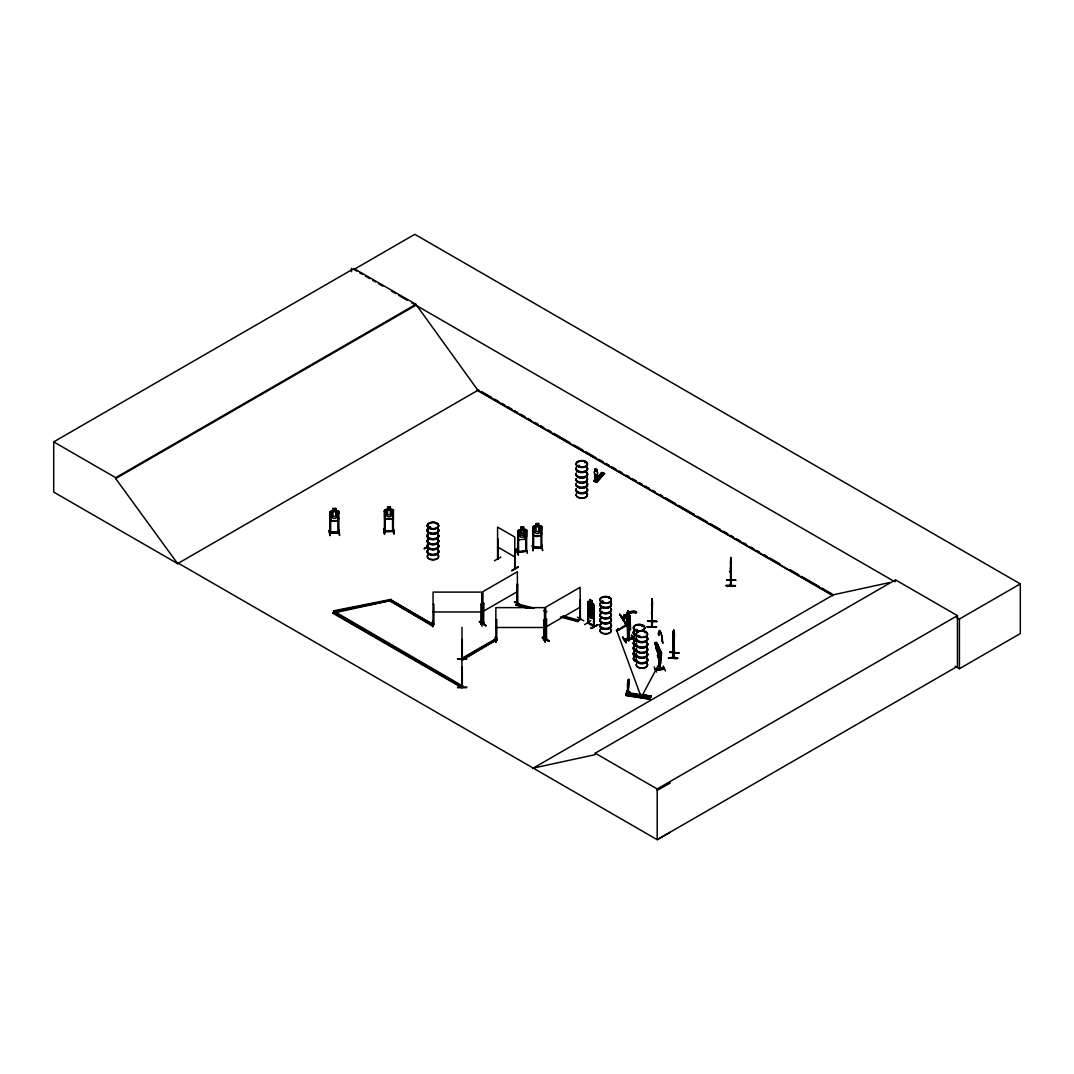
<?xml version="1.0" encoding="UTF-8"?>
<svg xmlns="http://www.w3.org/2000/svg" width="1074" height="1074" viewBox="0 0 1074 1074"><rect width="100%" height="100%" fill="white"/><g stroke="black" fill="none" stroke-linecap="round" stroke-linejoin="round"><path stroke-width="1.5" d="M673.344 657.57L673.036 656.979M674.016 652.911L674.512 652.173L674.016 652.71M730.656 567.206L730.736 565.354M659.168 656.389L659.611 669.545L659.772 655.462L660.349 669.384L659.772 655.462M660.349 656.966L659.369 657.06M730.642 560.292L730.844 557.393L730.924 584.954M628.894 681.909L627.995 694.354L628.975 681.144M652.187 606.783L652.025 609.75M730.656 559.245L730.495 563.259M647.26 626.894C675.68 627.122 627.981 626.236 656.362 627.149M726.078 585.652C754.579 585.894 706.853 584.941 735.193 585.948M626.921 692.072L629.686 691.669L627.256 691.294L626.598 692.22L626.666 691.495L626.491 693.992M651.999 605.736L651.824 610.421M730.817 564.494L730.656 569.193L730.495 567.824M627.041 691.777L628.075 691.938M627.605 683.87L627.995 680.862M629.149 681.171C626.934 673.774 627.511 697.08 627.995 694.354M651.636 603.924L651.676 605.4L652.133 599.91L651.676 626.76L651.851 602.809M674.016 641.097C674.673 631.566 673.049 650.146 672.901 643.272M657.744 656.644C656.697 653.207 659.248 661.087 657.704 655.355M659.946 656.308L660.268 669.33M668.471 658C677.479 655.999 683.789 660.389 668.538 657.718M651.824 610.247L651.676 609.065M595.144 469.029L595.117 471.03A2.027 1.463 43 0 0 594.687 473.58L595.063 480.091L596.902 480.575L597.211 474.372A2.027 1.463 43 0 0 596.849 471.647L596.875 469.566M596.902 480.575L597.211 474.372M658.255 648.508L656.469 643.984L657.154 647.488L656.442 648.038L658.255 651.999L657.503 648.266L658.228 648.548M626.102 623.39C623.229 621.9 631.794 628.491 627.458 626.236L627.686 639.043L627.592 626.142M628.639 640.628L629.149 627.672L628.706 628.209M628.438 640.171L629.364 640.426M626.223 615.939L627.914 617.053L624.088 619.268L624.048 614.919L625.726 616.02L626.397 615.16A8.498 6.645 -38.7 0 1 635.835 611.831L636.707 612.167L635.271 612.851A7.276 5.692 -38.7 0 0 626.625 616.449L626.223 615.939A7.276 5.692 -38.7 0 1 630.639 612.556M624.088 619.268L624.048 614.919M647.797 621.215L656.926 621.363L647.823 621.041M651.784 601.319L652.012 598.634L651.999 626.773L651.999 626.048M651.757 608.206L651.905 606.595M652.495 601.695L652.052 621.967M652.119 609.71L651.636 613.804L652.025 609.71M651.743 625.659L651.743 626.169M652.549 621.98L652.052 626.666M726.642 579.799L735.757 580.081L726.615 579.705M731.005 559.071L730.562 572.563L731.005 565.542M731.327 560.453L730.897 580.806L731.381 580.014M730.978 580.322L730.521 584.994M730.897 585.008L730.562 584.202M730.884 585.411L731.354 580.336M672.848 658.04L672.955 635.231M673.049 635.298L672.807 636.707M626.733 691.723L627.068 691.079L626.625 692.005M625.699 623.551L620.973 616.476M626.652 625.081L630.505 629.471L630.129 616.731L629.445 629.351M630.129 616.731L629.673 629.847M595.117 471.03L595.385 468.734M595.264 480.212L595.869 479.434L595.681 480.199M596.043 479.608L595.399 480.266L596.016 479.809M595.775 479.487L595.318 480.253L595.869 479.501M661.436 652.495L661.074 659.852L661.463 652.415L657.207 644.132L661.074 653.22L656.402 642.306C657.906 643.581 661.423 655.784 658.375 654.053M660.752 658.698L661.074 659.02M600.191 475.97L599.359 476.359L600.218 476.574M600.379 476.681L600.5 475.916M629.847 625.592L630.196 623.752M626.317 694.636L625.994 695.63L649.891 699.268L650.186 698.328L626.303 694.811M650.817 697.227L651.113 696.019L648.696 695.643L647.515 698.449L648.696 695.643M494.429 560.722L500.887 557.097M627.015 624.799L627.538 622.88M617.953 628.693C618.691 632.479 619.349 627.82 624.947 625.605L625.377 626.303L627.78 625.055L628.223 610.676L628.223 613.12M629.324 626.397L627.431 623.913L630.169 627.176M462.33 658.55L461.914 659.758L462.344 659.221M461.874 686.93L461.981 627.31M429.251 527.777L429.519 527.629M430.822 527.75L429.197 527.361L430.124 527.723M435.896 523.79L436.594 523.629M577.933 466.156L578.779 465.431L579.638 466.156M585.424 462.075L584.659 462.424L585.625 462.424M601.776 601.708L602.514 601.158L602.272 601.937M602.662 601.977C600.742 601.319 604.273 602.581 603.279 601.346M609.267 598.285L608.542 597.949L609.455 598.178M635.204 629.807L636.224 629.861M636.976 629.807L635.62 629.404M636.801 629.955L635.674 630.129M636.949 629.941L635.325 630.062M638.265 635.674L639.782 636.036L638.627 636.063M641.957 626.129L642.453 626.424M642.682 626.276L642.212 626.384M644.776 632.438L645.743 632.438M644.803 632.277L645.702 632.21M639.715 695.415L640.44 696.341L641.581 695.858M624.276 639.513L632.881 637.714M661.154 659.302L661.195 651.864L660.846 652.723M673.291 631.834L673.72 629.982L673.438 632.532M673.291 632.64L673.546 631.619M672.955 635.298L674.002 631.257L674.083 652.952L672.888 658M674.459 633.056L673.948 653.314M673.223 639.527L673.613 633.365M673.344 656.845L673.425 657.583M673.264 657.301L674.338 652.938M674.485 652.952L673.264 658.08L673.223 634.962M626.249 695.079L626.169 693.643L628.599 694.019L628.505 695.509L629.686 691.669M650.025 698.999L627.834 695.334M651.045 696.731L627.015 693.079M479.366 622.007C499.195 633.741 466.116 612.986 485.864 625.726M479.662 621.779L486.16 625.484M548.989 640.654L542.169 637.526L548.68 641.205M332.819 613.173L391.567 600.339L334.081 611.831L332.819 613.173L461.874 687.682L462.344 686.205M587.787 606.286L588.512 604.179L593.439 607.078L594.016 609.925M628.008 680.178L628.948 679.211L629.176 680.473M329.825 532.986L338.834 532.946L338.834 511.573L337.786 510.741L330.819 510.929L329.866 511.895L330.792 520.85L337.813 520.662L338.847 518.205M384.492 516.93L385.418 519.333L392.44 519.145L393.46 516.688M540.88 535.751L541.9 526.676L540.84 525.844L533.872 526.032L532.932 526.985C532.355 534.1 532.274 538.342 540.88 535.751L541.9 533.295M622.88 637.057C632.975 654.173 615.711 626.907 625.994 641.97M622.866 637.365L625.9 642.359M590.807 620.718L584.618 624.652M660.94 661.624C660.04 668.605 660.617 655.382 659.839 662.389M424.458 548.733L428.311 546.451M654.2 666.941L656.509 672.056M626.169 693.643L628.599 694.019M627.256 691.294L626.075 695.133L650.092 698.825M642.507 694.945L640.077 694.314L638.896 696.851M642.507 694.69L641.326 697.496L616.785 630.613C615.147 628.089 618.49 633.432 616.771 630.787M647.072 695.402C643.42 701.778 650.079 693.616 644.655 695.026L643.474 697.563M649.931 698.825L651.113 696.019M518.406 554.385L516.782 549.19M516.701 549.552L518.393 554.694M516.715 549.23L518.447 554.788M517.95 554.828L516.326 549.606M672.928 657.597L673.317 631.687M329.436 530.368L329.879 535.322M383.606 528.945L384.546 534.208L384.116 528.542M384.479 533.832L383.995 528.905M532.489 545.458L532.932 550.425M532.489 545.189L532.986 550.828L532.556 545.149M432.943 626.384L432.862 621.43M495.235 637.043L495.799 642.306L495.678 636.936M495.678 636.654L495.799 642.306M641.326 697.227L660.107 661.852M520.756 527.334L523.696 527.025L520.729 527.28L520.756 529.777L517.789 530.905L517.641 552.291L517.601 551.351L518.635 551.66M517.587 552.103L526.555 551.137M526.502 550.626L525.562 550.519L526.555 550.412M525.656 550.519L525.736 551.177M483.139 623.014C484.347 621.416 482.709 624.867 483.568 623.188M517.628 603.856L517.346 583.826L516.728 604.259L515.99 605.199L527.092 608.153M580.416 619.403L579.705 619.752L580.135 599.373L579.839 619.738L580.416 618.611L579.705 619.027M636.036 613.147L636.305 611.656L635.419 611.321A8.498 6.645 -38.7 0 0 625.994 614.65L625.323 615.523M430.231 527.643L430.352 527.146M579.047 466.317L578.94 465.445M584.9 462.599L585.585 462.209M639.688 636.077L638.453 635.593L639.205 635.647M515.99 605.199L516.728 603.642L534.181 608.287M560.427 617L577.893 621.631L578.631 620.087L562.763 615.872M577.893 621.631L578.631 620.087M628.277 640.211L628.397 627.699L628.505 640.614M384.317 530.771L385.163 530.986M384.317 531.496L393.433 531.241M392.614 531.214L393.433 530.516M541.833 547.351C538.477 548.183 531.08 545.713 533.603 548.317L533.684 528.207L532.852 528.233L532.972 548.331L532.946 547.324M532.758 548.102L541.793 548.035L541.793 526.716L540.84 525.898M540.96 528.005L541.793 528.166L540.96 528.005L541.068 548.116C539.618 546.867 543.082 546.612 541.712 548.102M627.135 612.502L629.928 615.832M495.758 638.855L496.779 639.755L496.685 619.711L495.852 619.711L496.685 619.711M543.605 639.043C546.156 639.205 542.397 638.171 543.806 639.822L543.699 619.711L544.531 619.886L543.699 619.711M495.758 639.58L496.779 639.755L495.866 639.809L495.852 607.629L544.531 607.629L544.437 639.822L544.599 638.829M594.687 473.58L595.117 480.024M596.849 471.647L596.782 469.338L595.318 468.801M594.795 481.461L602.433 472.815L594.097 481.031L594.889 479.313L595.855 481.394L595.761 479.689M593.895 481.179L601.91 472.479L604.595 473.486L596.956 482.132L593.882 481.165L594.835 481.447M601.91 472.479L594.244 481.286L602.608 473.084M596.567 481.622L597.372 480.078L597.574 481.004M603.87 473.446L596.057 481.85L604.286 473.58M596.406 481.944L604.098 473.419M596.808 481.957L604.447 473.647M517.896 537.483L517.896 530.972L518.769 530.006L525.602 529.267L526.649 530.032L526.649 536.597L525.629 539.135L518.702 539.792L517.789 537.456L518.782 539.752M518.38 551.244L518.594 552.224L518.487 532.14L517.681 532.221L518.487 532.14M526.649 530.032L526.609 551.324L517.843 552.291M497.557 559.111L497.598 527.119L514.808 537.054L514.728 568.696M627.699 623.296L627.041 622.933L627.713 625.001M630.451 627.646L629.82 627.74M384.371 531.697L384.492 510.311L387.486 509.425M384.492 510.378L385.485 509.492L392.413 509.291L393.46 510.123L390.466 509.331M533.026 527.012L533.926 526.166M482.964 623.511L482.924 591.626L517.346 571.757L517.534 603.883M483.81 622.625L482.857 622.826L483.797 622.799M483.703 623.417L483.73 603.481L482.924 603.695L483.73 603.481M516.916 603.682L517.628 603.064L516.916 603.481M516.795 603.977L517.05 603.467M546.357 638.01L545.632 638.372L546.572 638.936L545.646 639.151L545.713 607.172L580.135 587.303L580.322 619.429L580.349 599.493M546.478 638.963L546.518 619.027L545.713 619.242L546.518 619.027M579.477 619.617L580.188 619.201L579.544 619.497M330.685 532.476L329.893 532.248M330.711 532.986L330.524 532.207L338.82 532.033M337.988 532.033L337.948 532.986M329.906 532.489L338.834 532.221M384.411 530.757L385.351 531.133M393.46 530.704L384.371 530.972M393.46 531.429L384.532 531.697M541.833 548.076L532.972 548.304M578.336 465.7L578.94 466.129M578.618 466.129L579.638 465.901M584.712 462.209L584.968 462.451M645.608 632.573L644.87 632.411M639.822 695.482L641.581 695.267L640.963 696.341M587.867 601.695L588.565 601.198L593.318 604.085L591.989 603.226L592.056 600.728L589.894 599.534L589.962 601.95M591.922 618.396L589.962 617.255L588.901 613.375L589.962 602.917L591.922 604.071L592.969 615.764L591.922 615.952C592.62 622.464 590.525 613.67 593.345 616.959L594.016 616.476M428.325 525.28L427.828 546.894M432.983 624.034L433.99 624.209L433.01 624.249L433.077 592.096L481.743 592.096L481.743 624.222L481.649 623.256L480.83 623.699M433.869 623.511L432.983 623.497M433.869 624.236L433.896 604.165L433.077 604.353M495.852 638.855L496.779 639.245M544.505 639.057L543.793 638.829M544.437 639.782L543.605 639.768M656.026 642.507L656.308 649.649L660.993 659.785M622.692 618.866L619.711 614.247L621.148 616.745M620.665 615.899L620.396 615.348M621.994 617.792L622.678 619.107M623.605 620.504L625.243 622.88M626.733 625.323L627.605 626.706M627.189 612.395L627.283 625.296L618.664 629.901L617.966 628.706M619.711 614.247L629.753 629.847L630.492 629.364L627.458 624.638M625.377 626.303L624.786 625.363L626.719 624.222L627.364 625.122M624.786 625.363L625.283 626.129L626.719 624.222M428.365 546.169L424.149 548.626L428.365 546.585M516.916 604.206L517.561 583.961M514.634 601.668L521.118 605.36M482.924 623.564L483.501 603.36M517.561 603.83L517.212 603.695M577.423 617.201L583.88 620.879M545.713 639.03L546.518 638.896L545.928 639.285L545.941 619.362M548.653 641.272C544.773 636.64 536.651 634.828 549.002 641.071M498.108 539.229L498.148 559.111M511.734 570.818L518.353 567.166M511.761 570.442L518.178 566.669M623.685 618.758L627.498 616.543M178.445 563.273L177.747 563.689L53.7 492.067L53.7 441.884L353.937 268.54L415.92 304.318L477.903 390.292L832.78 595.184M353.937 268.54L353.937 269.467L414.819 234.32L1020.3 583.894L1020.3 633.566L959.418 668.713L955.068 666.189M53.7 441.884L115.683 477.662L415.92 304.318M670.337 832.189L657.194 839.68L178.365 563.232L177.653 563.635L115.683 478.588L415.92 305.244M177.653 563.635L478.601 389.889M389.244 600.42L390.506 599.695L433.52 624.544L432.272 625.887L389.244 600.42L432.272 625.256L433.52 624.544M482.924 611.495L517.346 591.626M461.565 658.523L495.973 638.654L497.235 639.379L462.813 659.866L461.565 658.523L462.813 659.248L497.235 639.379M461.565 659.141L494.55 640.104M545.713 627.041L580.135 607.172M461.874 687.682L463.136 686.34L461.874 687.065L332.819 612.556M532.543 768.528L833.491 594.768L888.936 582.712M533.241 768.111L595.224 754.633L595.224 753.196L895.461 579.853L957.444 615.63L957.444 666.336L657.194 839.68L657.194 788.974L957.444 615.63M895.461 581.289L894.763 581.705L411.597 302.747M956.545 617.375L959.418 619.04L1020.3 583.894M332.859 510.929L332.859 508.432L332.967 511.009L331.463 511.868L331.463 516.433L332.967 518.353L335.759 518.272L337.249 516.272L337.249 511.707L335.759 510.942L335.853 508.351L335.853 510.848M536.02 526.112L534.53 526.972L534.53 531.536L536.02 533.442L538.812 533.375L540.303 531.375L540.303 526.81L538.812 526.032L538.906 523.454L535.913 523.535L535.913 525.978M657.194 790.424L670.337 782.933M588.512 604.179L593.439 607.078M587.787 612.757L589.814 614.892L589.814 617.335L591.989 618.53M588.458 614.086L593.412 616.919M589.894 599.534L588.914 606.864L589.962 613.992L592.593 615.657L591.277 612.099C594.11 610.65 591.707 607.965 590.834 611.294L589.022 607.857L590.405 611.562C587.599 612.865 590.096 615.63 590.861 612.408L591.922 615.174L591.922 610.582L589.962 609.428L591.922 610.596L592.969 609.253L591.922 600.809M588.055 602.917L588.471 623.296L587.76 622.155L588.471 622.571M587.8 608.179L588.445 610.985L593.439 613.845L594.15 611.844M594.083 605.32L593.412 603.977L594.15 626.639L587.747 622.907L587.867 601.588L590.029 602.071M594.284 626.411L593.506 626.29L593.734 606.26L594.378 626.504C577.624 617.214 596.768 627.216 593.774 625.404M594.311 606.595L593.506 606.394M588.471 622.772L593.989 625.86M588.391 623.296L588.633 613.187M591.009 628.008L597.882 624.934L591.049 628.062M597.574 624.652L591.358 628.612M591.009 628.424L597.882 624.92M628.706 640.628L629.243 627.646M429.332 527.253L430.271 527.227M639.983 695.361L641.581 695.482M628.746 628.263L629.458 627.995M483.246 623.672L483.152 603.83M546.29 638.775L546.29 618.906M462.303 659.785L462.29 639.392M578.336 465.592L579.248 465.888M497.853 559.259L497.826 539.054M629.673 629.122L630.062 627.686M629.163 612.301L629.149 622.141L627.659 617.872M629.941 615.778L629.968 625.686L627.552 621.873M624.142 639.352L632.747 637.54M624.652 639.768L633.257 638.05M624.826 640.44L633.405 638.6M352.93 623.336L334.081 612.448L333.504 610.864L390.99 599.373L391.567 600.339M338.431 610.502L356.487 606.891M359.777 606.233L377.847 602.621M381.136 601.964L389.338 600.312M587.988 622.021L588.163 622.088M655.261 642.507L657.758 646.763L658.375 651.609L656.308 648.374L655.261 642.507L655.355 644.937M657.207 644.803L657.516 644.078M656.026 646.615L655.409 644.789M658.483 646.79L659.248 649.206M657.207 650.75L661.383 659.798L658.161 652.093M657.449 655.395L658.281 656.617M660.107 656.482L659.168 656.59L659.584 669.491M660.403 656.805L659.611 657.127M661.195 658.631L661.154 659.221M655.113 669.33L664.054 667.84L655.234 669.209M655.207 669.491L664.041 668.122M655.502 669.773L664.336 668.444L655.529 669.84M663.128 665.92L665.437 670.968M330.685 533.201L330.617 513.117L329.799 513.13L330.617 513.117M338.646 532.274L338.646 532.999M385.136 530.69L385.163 531.711L385.244 511.6L384.411 511.613L385.244 511.6M393.339 530.516L392.44 530.932M480.883 623.269L481.649 624.249M481.649 623.524L480.83 623.497M496.591 639.057L495.785 639.07M525.656 531.361L526.515 531.455L525.656 531.361L525.817 551.432M517.843 551.593L525.817 550.707M523.696 529.469L526.542 530.073M514.339 601.776L520.863 605.467M579.007 466.519L578.201 466.277M430.191 528.113L429.385 527.871M602.433 601.212L603.199 601.708M602.662 601.816L603.534 601.708M639.057 636.144L638.104 636.077M588.163 622.799L588.055 612.851M526.435 550.412L526.435 551.137M332.859 508.432L335.853 508.405M337.907 512.916L338.74 513.077L337.907 512.916L337.827 532.972M392.52 511.399L393.353 511.56L392.52 511.399L392.628 531.469M385.485 519.198L392.372 519.064M393.353 528.65L394.171 533.953L393.299 528.327M339.115 530.207L339.545 535.47L338.699 530.153M338.74 532.946L329.745 533.214L329.866 511.895M540.799 535.617L533.926 535.805L532.932 533.536M541.672 545.31L542.598 550.559L541.726 544.934M480.924 604.165L481.743 604.34L480.924 604.165L480.83 624.222L481.743 624.034M433.99 623.699L433.037 623.269L433.104 624.236M481.877 621.108L481.917 626.357M544.599 637.03L545.162 642.306L544.652 636.654M544.437 639.554L543.712 639.768L544.531 639.755M457.578 658.805L466.707 658.765L457.578 659.221M457.578 658.926L466.693 659.047M462.29 667.008L462.33 686.89M457.578 687.051L466.707 687.051M433.077 611.965L481.743 611.965M495.852 627.498L544.531 627.498M628.424 626.088L627.928 626.692M730.911 558.99L730.964 580.779M730.857 568.508L730.468 572.549L730.414 570.643M726.615 579.973L735.73 580.282M647.273 626.639L656.389 626.907M533.577 547.297L540.866 547.163M640.695 696.153L639.822 695.858M669.8 652.361L678.849 653.099M668.525 657.744L677.573 658.443M329.839 533.201L329.812 532.462M627.444 684.42L627.834 685.131M629.592 692.905L627.176 692.529L626.169 694.677L650.28 698.436M627.243 692.582L651.206 696.382M626.854 693.213L627.068 691.079M628.585 693.495L649.381 696.664M628.505 693.817L649.233 696.972M634.318 639.272L631.539 635.231L633.835 639.366M525.871 548.572L527.468 553.405M543.712 610.811L546.881 611.656M523.078 605.951L532.597 608.475M564.347 616.906L572.281 619.013M575.449 619.859L578.631 620.705M515.99 604.581L530.274 608.367M562.011 616.798L577.893 621.014M594.097 480.159L594.311 480.924M596.567 480.937L596.258 481.783M393.661 533.966L393.232 528.287M635.633 612.636L634.868 612.341A7.276 5.692 -38.7 0 0 632.385 612.153M593.841 626.155L593.734 606.26M594.07 626.639L593.868 625.404M624.45 615.415L625.726 616.02M626.625 616.449L627.914 617.053M730.87 584.269L730.924 585.424M353.937 269.467L356.823 271.131M359.709 272.796L362.596 274.461M365.469 276.125L369.792 278.622M372.678 280.287L375.564 281.952M378.451 283.617L382.774 286.114M391.419 291.108L395.742 293.605M398.629 295.269L407.274 300.25M481.501 391.554L491.637 397.407M494.537 399.085L498.886 401.595M501.773 403.26L504.673 404.938M507.572 406.603L511.922 409.113M514.822 410.792L517.708 412.47M520.608 414.134L524.958 416.645M527.858 418.323L530.744 419.988M535.094 422.498L537.993 424.176M540.893 425.841L543.78 427.519M548.129 430.03L551.029 431.694M553.929 433.372L569.864 442.569M574.201 445.079L582.9 450.1M585.786 451.765L595.936 457.618M598.822 459.296L603.172 461.807M606.072 463.471L608.971 465.149M611.871 466.828L616.207 469.325M619.107 471.003L622.007 472.681M626.343 475.178L629.243 476.856M632.143 478.534L636.493 481.045M639.392 482.709L642.279 484.387M645.179 486.052L649.528 488.563M652.428 490.241L655.315 491.905M659.664 494.416L662.564 496.094M665.464 497.759L675.6 503.612M678.5 505.29L694.435 514.486M697.321 516.164L707.471 522.018M710.357 523.682L720.506 529.549M723.393 531.214L727.742 533.724M730.642 535.402L733.542 537.067M736.442 538.745L740.778 541.256M743.678 542.92L746.578 544.599M750.914 547.109L753.814 548.774M756.714 550.452L759.613 552.117M763.963 554.627L766.849 556.305M769.749 557.97L779.885 563.837M790.034 569.69L798.72 574.697M801.62 576.376L819.006 586.404M821.892 588.082L832.041 593.935M476.95 390.157L832.994 595.721M497.598 546.988L514.808 556.923M497.235 639.997L495.973 638.654M433.52 625.162L390.506 599.695M595.224 753.196L657.194 788.974M333.504 610.864L463.136 686.34M355.83 625.014L365.979 630.868M368.879 632.546L457.336 683.614M460.236 685.293L463.136 686.957M673.962 653.395L673.908 631.244M337.786 510.794L338.847 511.64M629.243 640.064L629.002 629.136M427.667 547.082L427.707 525.723M730.964 584.323L730.414 585.397M622.41 618.678L623.806 620.893M623.766 620.557L627.471 626.29M628.129 610.69L629.23 612.314M628.33 611.509L628.961 613.281L628.344 612.328M629.968 625.686L627.458 621.886L627.203 618.973M621.994 617.792L623.457 620.316M620.732 615.093L629.713 629.794M627.015 625.471L620.745 615.711M520.313 529.818L525.616 539.067M631.539 635.231L633.902 638.976M391.567 600.957L390.99 599.373M655.409 643.326L655.664 645.353M657.664 656.536L658.281 657.744M329.866 518.447L330.873 520.769L337.813 520.662M673.022 640.386L673.223 641.487L673.72 629.982M533.684 528.207L532.852 528.233M329.033 530.422L329.919 535.725L329.49 530.462M651.743 613.804L651.69 611.898L651.636 613.804M627.659 685.091L627.82 694.328M432.486 621.443L432.54 626.706M466.707 687.669L457.578 687.709M627.391 612.368L627.431 625.175M959.418 619.04L959.418 668.713M730.575 562.4L730.508 585.518M658.04 656.644L658.04 657.785M656.899 621.645L647.797 621.363M651.918 598.634L651.73 626.236M632.895 637.849L624.303 639.621M629.31 628.089L629.31 640.507M627.78 626.612L627.928 639.111M626.854 691.038L626.706 694.032M597.372 480.078L597.372 480.776M595.103 479.38L595.103 481.071M593.949 609.898L593.949 616.409M587.934 601.655L587.934 608.166M523.682 526.972L523.602 529.563L525.065 530.22L525.065 534.785L523.602 536.893L520.85 537.175L519.373 535.376L519.373 530.811L520.85 529.844L520.836 527.347M514.728 548.827L514.701 569.005M393.46 510.056L393.272 531.482L393.245 530.462M384.586 510.338L384.586 516.916M351.507 268.352L351.507 271.641M115.683 477.662L115.683 478.588M586.713 467.7A5.679 3.276 0 0 1 582.538 472.587A5.679 3.276 0 0 1 576.308 468.492M586.713 466.774A5.679 3.276 0 0 1 582.538 471.674A5.679 3.276 0 0 1 576.308 467.566M586.713 473.178A5.679 3.276 0 0 1 582.538 478.078A5.679 3.276 0 0 1 576.308 473.97M586.793 472.829A5.773 3.329 0 0 1 582.551 477.809A5.773 3.329 0 0 1 576.214 473.634M586.793 472.547A5.773 3.329 0 0 1 582.551 477.527A5.773 3.329 0 0 1 576.214 473.352M586.793 467.351A5.773 3.329 0 0 1 582.551 472.318A5.773 3.329 0 0 1 576.214 468.157M586.793 467.069A5.773 3.329 0 0 1 582.551 472.036A5.773 3.329 0 0 1 576.214 467.875M586.726 472.251A5.692 3.289 0 0 1 582.538 477.165A5.692 3.289 0 0 1 576.295 473.043M586.699 477.474A5.652 3.262 0 0 1 583.263 482.253A5.652 3.262 0 0 1 576.134 479.098M586.713 482.401A5.679 3.276 0 0 1 582.538 487.301A5.679 3.276 0 0 1 576.308 483.193M586.726 488.804A5.692 3.289 0 0 1 582.538 493.704A5.692 3.289 0 0 1 576.295 489.596M586.793 488.455A5.773 3.329 0 0 1 582.551 493.436A5.773 3.329 0 0 1 576.214 489.261M586.793 488.173A5.773 3.329 0 0 1 582.551 493.154A5.773 3.329 0 0 1 576.214 488.979M586.793 482.978A5.773 3.329 0 0 1 582.551 487.945A5.773 3.329 0 0 1 576.214 483.783M586.793 482.696A5.773 3.329 0 0 1 582.551 487.663A5.773 3.329 0 0 1 576.214 483.501M586.713 483.327A5.679 3.276 0 0 1 582.538 488.214A5.679 3.276 0 0 1 576.308 484.119M586.726 487.878A5.692 3.289 0 0 1 582.538 492.791A5.692 3.289 0 0 1 576.295 488.67M586.713 493.409A5.679 3.276 0 0 1 582.538 498.296A5.679 3.276 0 0 1 576.308 494.201M586.699 493.1A5.652 3.262 0 0 1 582.538 497.96A5.652 3.262 0 0 1 576.335 493.879M586.699 478.292A5.665 3.276 0 0 1 583.263 483.085A5.665 3.276 0 0 1 576.12 479.93M610.676 608.515A5.773 3.329 0 0 1 605.669 613.509A5.773 3.329 0 0 1 600.675 608.515M610.609 608.851A5.692 3.289 0 0 1 605.669 613.778A5.692 3.289 0 0 1 600.742 608.851M610.569 613.147A5.652 3.262 0 0 1 605.669 618.047A5.652 3.262 0 0 1 600.769 613.147M610.609 613.455A5.692 3.289 0 0 1 605.669 618.382A5.692 3.289 0 0 1 600.742 613.455M610.676 603.024A5.773 3.329 0 0 1 605.669 608.032A5.773 3.329 0 0 1 600.675 603.024M610.596 607.938A5.679 3.276 0 0 1 605.669 612.851A5.679 3.276 0 0 1 600.755 607.938M610.596 603.373A5.679 3.276 0 0 1 605.669 608.287A5.679 3.276 0 0 1 600.755 603.373M610.676 608.233A5.773 3.329 0 0 1 605.669 613.227A5.773 3.329 0 0 1 600.675 608.233M610.676 602.742A5.773 3.329 0 0 1 605.669 607.75A5.773 3.329 0 0 1 600.675 602.742M610.596 602.447A5.679 3.276 0 0 1 605.669 607.374A5.679 3.276 0 0 1 600.755 602.447M610.676 624.142A5.773 3.329 0 0 1 605.669 629.136A5.773 3.329 0 0 1 600.675 624.142M610.609 624.477A5.692 3.289 0 0 1 605.669 629.404A5.692 3.289 0 0 1 600.742 624.477M610.569 628.773A5.652 3.262 0 0 1 605.669 633.673A5.652 3.262 0 0 1 600.769 628.773M610.582 613.966A5.665 3.276 0 0 1 605.669 618.866A5.665 3.276 0 0 1 600.769 613.966M610.609 629.082A5.692 3.289 0 0 1 605.669 634.009A5.692 3.289 0 0 1 600.742 629.082M610.609 613.67A5.706 3.289 0 0 1 605.669 618.611A5.706 3.289 0 0 1 600.728 613.67M610.676 618.651A5.773 3.329 0 0 1 605.669 623.658A5.773 3.329 0 0 1 600.675 618.651M610.596 623.564A5.679 3.276 0 0 1 605.669 628.478A5.679 3.276 0 0 1 600.755 623.564M610.596 619A5.679 3.276 0 0 1 605.669 623.913A5.679 3.276 0 0 1 600.755 619M610.676 623.86A5.773 3.329 0 0 1 605.669 628.854A5.773 3.329 0 0 1 600.675 623.86M610.676 618.369A5.773 3.329 0 0 1 605.669 623.376A5.773 3.329 0 0 1 600.675 618.369M610.596 618.074A5.679 3.276 0 0 1 605.669 623.001A5.679 3.276 0 0 1 600.755 618.074M636.224 641.165A5.773 3.329 0 0 1 634.103 636.614M636.264 641.447A5.692 3.289 0 0 1 634.17 636.949M636.264 645.716A5.679 3.276 0 0 1 634.184 641.232M636.224 635.674A5.773 3.329 0 0 1 634.103 631.123M644.105 631.123A5.773 3.329 0 0 1 644.682 631.928M636.264 640.52A5.692 3.289 0 0 1 634.17 636.036M636.264 635.956A5.692 3.289 0 0 1 634.17 631.472M644.038 631.472A5.692 3.289 0 0 1 644.601 632.264M636.224 640.883A5.773 3.329 0 0 1 634.103 636.332M636.224 635.392A5.773 3.329 0 0 1 634.103 630.841M644.105 630.841A5.773 3.329 0 0 1 644.682 631.646M636.264 635.043A5.692 3.289 0 0 1 634.17 630.545M644.038 630.545A5.692 3.289 0 0 1 644.803 632.197M636.224 656.791A5.773 3.329 0 0 1 634.103 652.24M636.264 657.073A5.692 3.289 0 0 1 634.17 652.576M636.264 646.535A5.679 3.276 0 0 1 634.184 642.051M636.264 661.665A5.692 3.289 0 0 1 634.17 657.167M636.224 651.3A5.773 3.329 0 0 1 634.103 646.749M636.264 656.147A5.692 3.289 0 0 1 634.17 651.663M636.264 651.582A5.692 3.289 0 0 1 634.17 647.098M636.224 656.509A5.773 3.329 0 0 1 634.103 651.958M636.224 651.019A5.773 3.329 0 0 1 634.103 646.467M636.264 650.669A5.692 3.289 0 0 1 634.17 646.172M437.977 534.422A5.773 3.329 0 0 1 432.983 539.417A5.773 3.329 0 0 1 427.976 534.422M437.91 534.771A5.692 3.289 0 0 1 432.983 539.698A5.692 3.289 0 0 1 428.043 534.771M437.883 539.054A5.652 3.262 0 0 1 432.983 543.954A5.652 3.262 0 0 1 428.083 539.054M437.91 539.363A5.692 3.289 0 0 1 432.983 544.29A5.692 3.289 0 0 1 428.043 539.363M437.977 528.945A5.773 3.329 0 0 1 432.983 533.939A5.773 3.329 0 0 1 427.976 528.945M437.91 533.845A5.692 3.289 0 0 1 432.983 538.772A5.692 3.289 0 0 1 428.043 533.845M437.897 529.281A5.679 3.276 0 0 1 432.983 534.208A5.679 3.276 0 0 1 428.056 529.281M437.977 534.14A5.773 3.329 0 0 1 432.983 539.135A5.773 3.329 0 0 1 427.976 534.14M437.977 528.663A5.773 3.329 0 0 1 432.983 533.657A5.773 3.329 0 0 1 427.976 528.663M437.897 528.368A5.679 3.276 0 0 1 432.983 533.281A5.679 3.276 0 0 1 428.056 528.368M437.977 550.049A5.773 3.329 0 0 1 432.983 555.043A5.773 3.329 0 0 1 427.976 550.049M437.91 550.398A5.692 3.289 0 0 1 432.983 555.325A5.692 3.289 0 0 1 428.043 550.398M437.883 554.681A5.652 3.262 0 0 1 432.983 559.581A5.652 3.262 0 0 1 428.083 554.681M437.883 539.873A5.665 3.276 0 0 1 432.983 544.787A5.665 3.276 0 0 1 428.07 539.873M437.91 554.976A5.706 3.289 0 0 1 432.983 559.916A5.706 3.289 0 0 1 428.043 554.976M437.91 539.591A5.706 3.289 0 0 1 432.983 544.531A5.706 3.289 0 0 1 428.043 539.591M437.977 544.572A5.773 3.329 0 0 1 432.983 549.566A5.773 3.329 0 0 1 427.976 544.572M437.91 549.472A5.692 3.289 0 0 1 432.983 554.399A5.692 3.289 0 0 1 428.043 549.472M437.897 544.907A5.679 3.276 0 0 1 432.983 549.834A5.679 3.276 0 0 1 428.056 544.907M437.977 549.767A5.773 3.329 0 0 1 432.983 554.761A5.773 3.329 0 0 1 427.976 549.767M437.977 544.29A5.773 3.329 0 0 1 432.983 549.284A5.773 3.329 0 0 1 427.976 544.29M437.897 543.994A5.679 3.276 0 0 1 432.983 548.908A5.679 3.276 0 0 1 428.056 543.994M646.817 647.461A5.665 3.276 0 0 1 642.655 652.348A5.665 3.276 0 0 1 636.439 648.253M646.843 637.701A5.692 3.289 0 0 1 642.655 642.601A5.692 3.289 0 0 1 636.412 638.493M646.83 636.788A5.679 3.276 0 0 1 642.655 641.675A5.679 3.276 0 0 1 636.426 637.58M646.83 643.192A5.679 3.276 0 0 1 642.655 648.078A5.679 3.276 0 0 1 636.426 643.984M646.91 642.843A5.773 3.329 0 0 1 642.668 647.81A5.773 3.329 0 0 1 636.332 643.648M646.91 642.561A5.773 3.329 0 0 1 642.668 647.528A5.773 3.329 0 0 1 636.332 643.366M646.83 642.265A5.679 3.276 0 0 1 642.655 647.166A5.679 3.276 0 0 1 636.426 643.058M646.91 637.365A5.773 3.329 0 0 1 642.668 642.333A5.773 3.329 0 0 1 636.332 638.171M646.91 637.083A5.773 3.329 0 0 1 642.668 642.051A5.773 3.329 0 0 1 636.332 637.889M646.817 648.293A5.665 3.276 0 0 1 642.655 653.18A5.665 3.276 0 0 1 636.439 649.085M646.817 663.114A5.665 3.276 0 0 1 642.655 667.988A5.665 3.276 0 0 1 636.439 663.893M646.843 653.328A5.692 3.289 0 0 1 642.655 658.228A5.692 3.289 0 0 1 636.412 654.12M646.83 652.415A5.679 3.276 0 0 1 642.655 657.301A5.679 3.276 0 0 1 636.426 653.207M646.83 658.818A5.679 3.276 0 0 1 642.655 663.705A5.679 3.276 0 0 1 636.426 659.611M646.91 658.469A5.773 3.329 0 0 1 642.668 663.437A5.773 3.329 0 0 1 636.332 659.275M646.91 658.187A5.773 3.329 0 0 1 642.668 663.155A5.773 3.329 0 0 1 636.332 658.993M646.83 657.892A5.679 3.276 0 0 1 642.655 662.792A5.679 3.276 0 0 1 636.426 658.684M646.91 652.992A5.773 3.329 0 0 1 642.668 657.959A5.773 3.329 0 0 1 636.332 653.798M646.91 652.71A5.773 3.329 0 0 1 642.668 657.677A5.773 3.329 0 0 1 636.332 653.516M646.843 663.396A5.706 3.289 0 0 1 642.655 668.31A5.706 3.289 0 0 1 636.399 664.202M669.854 652.187L678.902 652.911L669.854 652.187M432.903 621.081L432.876 626.706L432.929 621.081M391.862 514.755L390.372 516.755L387.58 516.836L386.09 514.916L386.09 510.351L387.58 509.492L387.472 506.915L390.466 506.834L390.372 509.425L391.862 510.19L391.862 514.755M595.103 479.622L595.855 479.944L595.103 479.622M662.927 642.964L661.973 640.909L662.309 641.621A6.404 1.356 81.2 0 0 660.658 632.828A6.404 1.356 81.2 0 0 658.993 634.479L658.818 635.539L658.308 633.002L658.631 633.714A7.666 1.624 81.2 0 1 660.617 631.727A7.666 1.624 81.2 0 1 662.604 642.265L662.927 642.964M664.444 669.035L655.623 670.391L664.457 669.089M523.105 527.576L521.333 527.764L521.333 528.569L523.105 528.395L523.105 527.576M523.602 530.381L520.85 530.663L520.85 535.228L523.602 534.946L523.602 530.381M335.249 508.915L333.464 508.969L333.464 509.774L335.249 509.734L335.249 508.915M389.875 507.398L388.076 507.452L388.076 508.257L389.875 508.217L389.875 507.398M335.759 511.748L332.967 511.828L332.967 516.393L335.759 516.312L335.759 511.748M390.372 510.231L387.58 510.311L387.58 514.876L390.372 514.795L390.372 510.231M538.316 524.018L536.517 524.058L536.517 524.877L538.316 524.824L538.316 524.018M538.812 526.851L536.02 526.931L536.02 531.496L538.812 531.415L538.812 526.851M603.803 474.158L601.118 473.325L603.803 474.158M603.266 474.735L600.594 473.903L603.266 474.735M602.474 475.581L599.789 474.748L602.474 475.581M601.762 476.332L599.091 475.5L601.762 476.332M600.97 477.192L598.299 476.359L600.97 477.192M591.922 608.622L589.962 607.468L591.922 608.636M591.559 616.973L590.311 616.234L591.559 617.792L591.559 616.973M591.573 601.01L590.311 600.272L591.573 601.829L591.573 601.01M629.136 615.603L628.169 614.1L628.183 618.678L629.149 620.181L629.136 615.603M657.758 647.984L656.308 644.87L657.758 650.267L657.758 647.984M578.953 466.653A5.679 3.276 0 0 0 587.478 463.82A5.679 3.276 0 0 0 578.953 460.974A5.679 3.276 0 0 0 578.953 466.653M578.967 467.136A5.665 3.276 0 0 0 587.465 464.304A5.665 3.276 0 0 0 578.967 461.458A5.665 3.276 0 0 0 578.967 467.136M578.94 466.868A5.706 3.289 0 0 0 587.491 464.022A5.706 3.289 0 0 0 578.94 461.162A5.706 3.289 0 0 0 578.94 466.868M582.538 482.656A5.679 3.276 0 0 0 586.713 477.769A5.679 3.276 0 0 1 582.538 482.669A5.679 3.276 0 0 1 576.308 478.574A5.679 3.276 0 0 0 582.538 482.656M602.823 602.541A5.706 3.289 0 0 0 611.375 599.695A5.706 3.289 0 0 0 602.823 596.835A5.706 3.289 0 0 0 602.823 602.541M602.836 602.783A5.665 3.276 0 0 0 611.348 599.95A5.665 3.276 0 0 0 602.836 597.117A5.665 3.276 0 0 0 602.836 602.783A5.665 3.276 0 0 0 611.348 599.977A5.665 3.276 0 0 0 602.836 597.144A5.665 3.276 0 0 0 602.836 602.809M636.278 630.438A5.665 3.276 0 0 0 644.776 627.605A5.665 3.276 0 0 0 636.278 624.773A5.665 3.276 0 0 0 636.278 630.438M636.264 630.908A5.679 3.276 0 0 0 644.789 628.062A5.679 3.276 0 0 0 636.264 625.229A5.679 3.276 0 0 0 636.264 630.908M634.17 641.54A5.692 3.289 0 0 0 636.264 646.038A5.692 3.289 0 0 1 634.17 641.608M636.251 630.639A5.706 3.289 0 0 0 644.803 627.793A5.706 3.289 0 0 0 636.251 624.947A5.706 3.289 0 0 0 636.251 630.639M634.184 656.858A5.679 3.276 0 0 0 636.264 661.342A5.665 3.276 0 0 1 634.197 656.858M430.15 528.247A5.665 3.276 0 0 0 438.648 525.414A5.665 3.276 0 0 0 430.15 522.582A5.665 3.276 0 0 0 430.15 528.247M430.15 528.703A5.665 3.276 0 0 0 438.648 525.871A5.665 3.276 0 0 0 430.15 523.038A5.665 3.276 0 0 0 430.15 528.703M430.124 528.448A5.706 3.289 0 0 0 438.675 525.602A5.706 3.289 0 0 0 430.124 522.743A5.706 3.289 0 0 0 430.124 528.448M639.057 636.869A5.706 3.289 0 0 0 647.609 634.009A5.706 3.289 0 0 0 639.057 631.163A5.706 3.289 0 0 0 639.057 636.869M639.07 637.137A5.665 3.276 0 0 0 647.582 634.304A5.665 3.276 0 0 0 639.07 631.472A5.665 3.276 0 0 0 639.07 637.137M642.655 652.898A5.706 3.289 0 0 0 646.843 647.984A5.706 3.289 0 0 1 642.655 652.911A5.706 3.289 0 0 1 636.399 648.79A5.706 3.289 0 0 0 642.655 652.898"/></g></svg>
